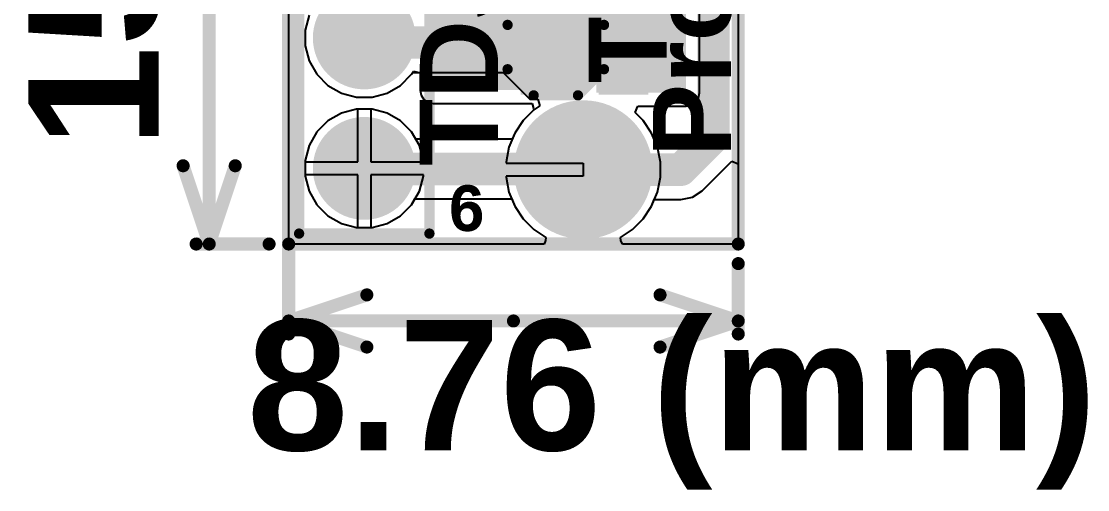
# Model space of a CAD drawing. Header units: millimetres. Extents: x -0.206 to 0.612, y -0.188 to 0.797.
# Drawn here: x -0.206 to 0.612, y -0.188 to 0.171 of the extents above; entities that cross this region are included whole.
import ezdxf

# ---------------------------------------------------------------- set-up
doc = ezdxf.new("R2010")
doc.units = ezdxf.units.MM
doc.header["$MEASUREMENT"] = 0
for name, color, linetype in [('BottomLayer', 5, 'Continuous'), ('BottomPaste', 16, 'Continuous'), ('BottomSolder', 6, 'Continuous'), ('Mechanical1', 6, 'Continuous'), ('Mechanical2', 216, 'Continuous'), ('MultiLayer', 9, 'Continuous'), ('PadHoleLayer', 156, 'Continuous'), ('TopLayer', 1, 'Continuous'), ('TopOverlay', 2, 'Continuous'), ('TopPaste', 8, 'Continuous'), ('TopSolder', 216, 'Continuous'), ('ViaHoleLayer', 16, 'Continuous')]:
    doc.layers.add(name, color=color, linetype=linetype)
doc.styles.add('Arial', font='', dxfattribs={"height": 0.2})
doc.styles.get('Arial').set_extended_font_data('Arial', bold=True)

# ---------------------------------------------------------------- blocks, each defined once
blk = doc.blocks.new('RES_0603_B_3')
at = {"layer": 'BottomLayer'}
for points in [[(-0.045, -0.0175), (-0.045, 0.0175), (-0.015, 0.0175), (-0.015, -0.0175)], [(0.015, -0.0175), (0.015, 0.0175), (0.045, 0.0175), (0.045, -0.0175)]]:
    blk.add_hatch(color=5, dxfattribs=at).paths.add_polyline_path(points)
at = {"layer": 'BottomPaste'}
for points in [[(-0.045, -0.0175), (-0.045, 0.0175), (-0.015, 0.0175), (-0.015, -0.0175)], [(0.015, -0.0175), (0.015, 0.0175), (0.045, 0.0175), (0.045, -0.0175)]]:
    blk.add_hatch(color=16, dxfattribs=at).paths.add_polyline_path(points)
at = {"layer": 'BottomSolder'}
for points in [[(-0.049, -0.0215), (-0.049, 0.0215), (-0.011, 0.0215), (-0.011, -0.0215)], [(0.011, -0.0215), (0.011, 0.0215), (0.049, 0.0215), (0.049, -0.0215)]]:
    blk.add_hatch(color=6, dxfattribs=at).paths.add_polyline_path(points)
blk = doc.blocks.new('HDR1X6_7')
at = {"layer": 'BottomLayer'}
blk.add_hatch(color=5, dxfattribs=at).paths.add_polyline_path([(-0.03543, 0.03543), (0.03543, 0.03543), (0.03543, -0.03543), (-0.03543, -0.03543)])
h = blk.add_hatch(color=5, dxfattribs=at)
edge = h.paths.add_edge_path()
edge.add_arc((0.1, 0), 0.03543, 0, 360)
h = blk.add_hatch(color=5, dxfattribs=at)
edge = h.paths.add_edge_path()
edge.add_arc((0.2, 0), 0.03543, 0, 360)
h = blk.add_hatch(color=5, dxfattribs=at)
edge = h.paths.add_edge_path()
edge.add_arc((0.3, 0), 0.03543, 0, 360)
h = blk.add_hatch(color=5, dxfattribs=at)
edge = h.paths.add_edge_path()
edge.add_arc((0.4, 0), 0.03543, 0, 360)
h = blk.add_hatch(color=5, dxfattribs=at)
edge = h.paths.add_edge_path()
edge.add_arc((0.5, 0), 0.03543, 0, 360)
at = {"layer": 'BottomSolder'}
blk.add_hatch(color=6, dxfattribs=at).paths.add_polyline_path([(-0.03943, 0.03943), (0.03943, 0.03943), (0.03943, -0.03943), (-0.03943, -0.03943)])
h = blk.add_hatch(color=6, dxfattribs=at)
edge = h.paths.add_edge_path()
edge.add_arc((0.1, 0), 0.03943, 0, 360)
h = blk.add_hatch(color=6, dxfattribs=at)
edge = h.paths.add_edge_path()
edge.add_arc((0.2, 0), 0.03943, 0, 360)
h = blk.add_hatch(color=6, dxfattribs=at)
edge = h.paths.add_edge_path()
edge.add_arc((0.3, 0), 0.03943, 0, 360)
h = blk.add_hatch(color=6, dxfattribs=at)
edge = h.paths.add_edge_path()
edge.add_arc((0.4, 0), 0.03943, 0, 360)
h = blk.add_hatch(color=6, dxfattribs=at)
edge = h.paths.add_edge_path()
edge.add_arc((0.5, 0), 0.03943, 0, 360)
at = {"layer": 'MultiLayer'}
blk.add_hatch(color=9, dxfattribs=at).paths.add_polyline_path([(-0.03543, 0.03543), (0.03543, 0.03543), (0.03543, -0.03543), (-0.03543, -0.03543)])
h = blk.add_hatch(color=9, dxfattribs=at)
edge = h.paths.add_edge_path()
edge.add_arc((0.1, 0), 0.03543, 0, 360)
h = blk.add_hatch(color=9, dxfattribs=at)
edge = h.paths.add_edge_path()
edge.add_arc((0.2, 0), 0.03543, 0, 360)
h = blk.add_hatch(color=9, dxfattribs=at)
edge = h.paths.add_edge_path()
edge.add_arc((0.3, 0), 0.03543, 0, 360)
h = blk.add_hatch(color=9, dxfattribs=at)
edge = h.paths.add_edge_path()
edge.add_arc((0.4, 0), 0.03543, 0, 360)
h = blk.add_hatch(color=9, dxfattribs=at)
edge = h.paths.add_edge_path()
edge.add_arc((0.5, 0), 0.03543, 0, 360)
at = {"layer": 'PadHoleLayer'}
h = blk.add_hatch(color=156, dxfattribs=at)
edge = h.paths.add_edge_path()
edge.add_arc((0, 0), 0.01772, 0, 360)
h = blk.add_hatch(color=156, dxfattribs=at)
edge = h.paths.add_edge_path()
edge.add_arc((0.1, 0), 0.01772, 0, 360)
h = blk.add_hatch(color=156, dxfattribs=at)
edge = h.paths.add_edge_path()
edge.add_arc((0.2, 0), 0.01772, 0, 360)
h = blk.add_hatch(color=156, dxfattribs=at)
edge = h.paths.add_edge_path()
edge.add_arc((0.3, 0), 0.01772, 0, 360)
h = blk.add_hatch(color=156, dxfattribs=at)
edge = h.paths.add_edge_path()
edge.add_arc((0.4, 0), 0.01772, 0, 360)
h = blk.add_hatch(color=156, dxfattribs=at)
edge = h.paths.add_edge_path()
edge.add_arc((0.5, 0), 0.01772, 0, 360)
at = {"layer": 'TopLayer'}
blk.add_hatch(color=1, dxfattribs=at).paths.add_polyline_path([(-0.03543, 0.03543), (0.03543, 0.03543), (0.03543, -0.03543), (-0.03543, -0.03543)])
h = blk.add_hatch(color=1, dxfattribs=at)
edge = h.paths.add_edge_path()
edge.add_arc((0.1, 0), 0.03543, 0, 360)
h = blk.add_hatch(color=1, dxfattribs=at)
edge = h.paths.add_edge_path()
edge.add_arc((0.2, 0), 0.03543, 0, 360)
h = blk.add_hatch(color=1, dxfattribs=at)
edge = h.paths.add_edge_path()
edge.add_arc((0.3, 0), 0.03543, 0, 360)
h = blk.add_hatch(color=1, dxfattribs=at)
edge = h.paths.add_edge_path()
edge.add_arc((0.4, 0), 0.03543, 0, 360)
h = blk.add_hatch(color=1, dxfattribs=at)
edge = h.paths.add_edge_path()
edge.add_arc((0.5, 0), 0.03543, 0, 360)
at = {"layer": 'TopSolder'}
blk.add_hatch(color=216, dxfattribs=at).paths.add_polyline_path([(-0.03943, 0.03943), (0.03943, 0.03943), (0.03943, -0.03943), (-0.03943, -0.03943)])
h = blk.add_hatch(color=216, dxfattribs=at)
edge = h.paths.add_edge_path()
edge.add_arc((0.1, 0), 0.03943, 0, 360)
h = blk.add_hatch(color=216, dxfattribs=at)
edge = h.paths.add_edge_path()
edge.add_arc((0.2, 0), 0.03943, 0, 360)
h = blk.add_hatch(color=216, dxfattribs=at)
edge = h.paths.add_edge_path()
edge.add_arc((0.3, 0), 0.03943, 0, 360)
h = blk.add_hatch(color=216, dxfattribs=at)
edge = h.paths.add_edge_path()
edge.add_arc((0.4, 0), 0.03943, 0, 360)
h = blk.add_hatch(color=216, dxfattribs=at)
edge = h.paths.add_edge_path()
edge.add_arc((0.5, 0), 0.03943, 0, 360)
at = {"layer": 'TopOverlay', "const_width": 0.00787}
for points in [[(-0.05, -0.05), (-0.05, 0.05)], [(0.55, 0.05), (-0.05, 0.05)], [(0.55, -0.05), (0.55, 0.05)], [(0.55, -0.05), (-0.05, -0.05)]]:
    blk.add_lwpolyline(points, dxfattribs=at)
at = {"layer": 'TopOverlay', "const_width": 0.00394}
for points in [[(-0.05197, 0.05, 1), (-0.04803, 0.05, 1)], [(-0.05197, 0.05, 1), (-0.04803, 0.05, 1)], [(0.54803, 0.05, 1), (0.55197, 0.05, 1)], [(0.54803, 0.05, 1), (0.55197, 0.05, 1)], [(-0.05197, -0.05, 1), (-0.04803, -0.05, 1)], [(-0.05197, -0.05, 1), (-0.04803, -0.05, 1)], [(0.54803, -0.05, 1), (0.55197, -0.05, 1)], [(0.54803, -0.05, 1), (0.55197, -0.05, 1)]]:
    blk.add_lwpolyline(points, format="xyb", close=True, dxfattribs=at)
blk = doc.blocks.new('TEST_POINT_8')
at = {"layer": 'TopLayer'}
blk.add_hatch(color=1, dxfattribs=at).paths.add_polyline_path([(0.015, 0.03), (-0.015, 0.03), (-0.03, 0.015), (-0.03, -0.015), (-0.015, -0.03), (0.015, -0.03), (0.03, -0.015), (0.03, 0.015)])
at = {"layer": 'TopPaste'}
blk.add_hatch(color=8, dxfattribs=at).paths.add_polyline_path([(0.015, 0.03), (-0.015, 0.03), (-0.03, 0.015), (-0.03, -0.015), (-0.015, -0.03), (0.015, -0.03), (0.03, -0.015), (0.03, 0.015)])
at = {"layer": 'TopSolder'}
blk.add_hatch(color=216, dxfattribs=at).paths.add_polyline_path([(0.017, 0.034), (-0.017, 0.034), (-0.034, 0.017), (-0.034, -0.017), (-0.017, -0.034), (0.017, -0.034), (0.034, -0.017), (0.034, 0.017)])
at = {"layer": 'TopOverlay', "const_width": 0.00787}
for points in [[(-0.037, 0.017), (-0.017, 0.037)], [(-0.017, 0.037), (0.017, 0.037)], [(-0.017, 0.037), (0.017, 0.037)], [(0.017, 0.037), (0.037, 0.017)], [(-0.037, -0.017), (-0.037, 0.017)], [(0.037, -0.017), (0.037, 0.017)], [(-0.037, -0.017), (-0.017, -0.037)], [(0.017, -0.037), (0.037, -0.017)], [(-0.017, -0.037), (0.017, -0.037)], [(-0.017, -0.037), (0.017, -0.037)]]:
    blk.add_lwpolyline(points, dxfattribs=at)
at = {"layer": 'TopOverlay', "const_width": 0.00394}
for points in [[(-0.01897, 0.037, 1), (-0.01503, 0.037, 1)], [(-0.01897, 0.037, 1), (-0.01503, 0.037, 1)], [(-0.01897, 0.037, 1), (-0.01503, 0.037, 1)], [(0.01503, 0.037, 1), (0.01897, 0.037, 1)], [(0.01503, 0.037, 1), (0.01897, 0.037, 1)], [(0.01503, 0.037, 1), (0.01897, 0.037, 1)], [(-0.03897, 0.017, 1), (-0.03503, 0.017, 1)], [(-0.03897, 0.017, 1), (-0.03503, 0.017, 1)], [(0.03503, 0.017, 1), (0.03897, 0.017, 1)], [(0.03503, 0.017, 1), (0.03897, 0.017, 1)], [(-0.03897, -0.017, 1), (-0.03503, -0.017, 1)], [(-0.03897, -0.017, 1), (-0.03503, -0.017, 1)], [(0.03503, -0.017, 1), (0.03897, -0.017, 1)], [(0.03503, -0.017, 1), (0.03897, -0.017, 1)], [(-0.01897, -0.037, 1), (-0.01503, -0.037, 1)], [(-0.01897, -0.037, 1), (-0.01503, -0.037, 1)], [(-0.01897, -0.037, 1), (-0.01503, -0.037, 1)], [(0.01503, -0.037, 1), (0.01897, -0.037, 1)], [(0.01503, -0.037, 1), (0.01897, -0.037, 1)], [(0.01503, -0.037, 1), (0.01897, -0.037, 1)]]:
    blk.add_lwpolyline(points, format="xyb", close=True, dxfattribs=at)

msp = doc.modelspace()

# ---------------------------------------------------------------- hatches: boundary and pattern name
at = {"layer": 'BottomLayer'}
for points in [[(0.213, 0.224), (0.11, 0.224), (0.11, 0.118), (0.213, 0.118)], [(0.235, 0.18), (0.235, 0.116), (0.304, 0.116), (0.304, 0.18)]]:
    msp.add_hatch(color=5, dxfattribs=at).paths.add_polyline_path(points)
h = msp.add_hatch(color=5, dxfattribs=at)
edge = h.paths.add_edge_path()
edge.add_arc((0.287, 0.151), 0.01181, 0, 360)
h = msp.add_hatch(color=5, dxfattribs=at)
edge = h.paths.add_edge_path()
edge.add_arc((0.225, 0.057), 0.04921, 0, 360)
at = {"layer": 'BottomSolder'}
h = msp.add_hatch(color=6, dxfattribs=at)
edge = h.paths.add_edge_path()
edge.add_arc((0.225, 0.057), 0.05321, 0, 360)
at = {"layer": 'MultiLayer'}
h = msp.add_hatch(color=9, dxfattribs=at)
edge = h.paths.add_edge_path()
edge.add_arc((0.225, 0.057), 0.04921, 0, 360)
at = {"layer": 'PadHoleLayer'}
h = msp.add_hatch(color=156, dxfattribs=at)
edge = h.paths.add_edge_path()
edge.add_arc((0.225, 0.057), 0.03937, 0, 360)
at = {"layer": 'TopLayer'}
h = msp.add_hatch(color=1, dxfattribs=at)
edge = h.paths.add_edge_path()
edge.add_arc((0.287, 0.151), 0.01181, 0, 360)
h = msp.add_hatch(color=1, dxfattribs=at)
edge = h.paths.add_edge_path()
edge.add_arc((0.225, 0.057), 0.04921, 0, 360)
at = {"layer": 'TopSolder'}
h = msp.add_hatch(color=216, dxfattribs=at)
edge = h.paths.add_edge_path()
edge.add_arc((0.225, 0.057), 0.05321, 0, 360)
at = {"layer": 'ViaHoleLayer'}
h = msp.add_hatch(color=16, dxfattribs=at)
edge = h.paths.add_edge_path()
edge.add_arc((0.287, 0.151), 0.00591, 0, 360)

# ---------------------------------------------------------------- linework, layer by layer
at = {"layer": 'BottomLayer'}
for p, q in [((-0.001, 0), (-0.001, 0.616)), ((0.344, 0.19797), (0.344, 0)), ((0.01466, 0.17554), (0.01157, 0.16398)), ((0.3142, 0.116), (0.3142, 0.18)), ((0.01157, 0.16398), (0.01157, 0.15202)), ((0.01157, 0.15202), (0.01466, 0.14046)), ((0.01466, 0.14046), (0.02064, 0.1301)), ((0.09336, 0.1301), (0.0948, 0.13261)), ((0.0948, 0.13261), (0.0998, 0.13127)), ((0.0998, 0.13127), (0.0998, 0.118)), ((0.02064, 0.1301), (0.0291, 0.12164)), ((0.0849, 0.12164), (0.09336, 0.1301)), ((0.0291, 0.12164), (0.03946, 0.11566)), ((0.03946, 0.11566), (0.05102, 0.11257)), ((0.06298, 0.11257), (0.07454, 0.11566)), ((0.07454, 0.11566), (0.0849, 0.12164)), ((0.0998, 0.118), (0.10058, 0.1141)), ((0.31342, 0.1121), (0.3142, 0.116)), ((0.05102, 0.11257), (0.06298, 0.11257)), ((0.10058, 0.1141), (0.10279, 0.11079)), ((0.10279, 0.11079), (0.1061, 0.10858)), ((0.1061, 0.10858), (0.11, 0.1078)), ((0.11, 0.1078), (0.18584, 0.1078)), ((0.18584, 0.1078), (0.187, 0.10398)), ((0.304, 0.1058), (0.3079, 0.10658)), ((0.3079, 0.10658), (0.31121, 0.10879)), ((0.31121, 0.10879), (0.31342, 0.1121)), ((0.03946, 0.10034), (0.0291, 0.09436)), ((0.05102, 0.10343), (0.03946, 0.10034)), ((0.06298, 0.10343), (0.05102, 0.10343)), ((0.07454, 0.10034), (0.06298, 0.10343)), ((0.0849, 0.09436), (0.07454, 0.10034)), ((0.18706, 0.1028), (0.17901, 0.09475)), ((0.187, 0.10398), (0.18706, 0.1028)), ((0.26494, 0.1008), (0.26701, 0.1058)), ((0.27099, 0.09475), (0.26494, 0.1008)), ((0.26701, 0.1058), (0.304, 0.1058)), ((0.0291, 0.09436), (0.02064, 0.0859)), ((0.09336, 0.0859), (0.0849, 0.09436)), ((0.17901, 0.09475), (0.17253, 0.08505)), ((0.27747, 0.08505), (0.27099, 0.09475)), ((0.02064, 0.0859), (0.01466, 0.07554)), ((0.09651, 0.08044), (0.09336, 0.0859)), ((0.17253, 0.08505), (0.17062, 0.08044)), ((0.28194, 0.07427), (0.27747, 0.08505)), ((0.01466, 0.07554), (0.01157, 0.06398)), ((0.17062, 0.08044), (0.09651, 0.08044)), ((0.28421, 0.06283), (0.28194, 0.07427)), ((0.01157, 0.06398), (0.01157, 0.05202)), ((0.28421, 0.05117), (0.28421, 0.06283)), ((0.01157, 0.05202), (0.01466, 0.04046)), ((0.28194, 0.03973), (0.28421, 0.05117)), ((0.01466, 0.04046), (0.02064, 0.0301)), ((0.09336, 0.0301), (0.09593, 0.03456)), ((0.09593, 0.03456), (0.1702, 0.03456)), ((0.1702, 0.03456), (0.17253, 0.02895)), ((0.27747, 0.02895), (0.28194, 0.03973)), ((0.02064, 0.0301), (0.0291, 0.02164)), ((0.0849, 0.02164), (0.09336, 0.0301)), ((0.17253, 0.02895), (0.17901, 0.01925)), ((0.27099, 0.01925), (0.27747, 0.02895)), ((0.0291, 0.02164), (0.03946, 0.01566)), ((0.07454, 0.01566), (0.0849, 0.02164)), ((0.17901, 0.01925), (0.18725, 0.01101)), ((0.26275, 0.01101), (0.27099, 0.01925)), ((0.03946, 0.01566), (0.05102, 0.01257)), ((0.05102, 0.01257), (0.06298, 0.01257)), ((0.06298, 0.01257), (0.07454, 0.01566)), ((0.18725, 0.01101), (0.19624, 0.005)), ((0.25376, 0.005), (0.26275, 0.01101)), ((0.19495, 0), (-0.001, 0)), ((0.19615, 0.00271), (0.19495, 0)), ((0.19624, 0.005), (0.19615, 0.00271)), ((0.25385, 0.00271), (0.25376, 0.005)), ((0.25505, 0), (0.25385, 0.00271)), ((0.344, 0), (0.25505, 0))]:
    msp.add_line(p, q, dxfattribs=at)
at = {"layer": 'BottomLayer', "const_width": 0.025}
for points in [[(0.057, 0.058), (0.0575, 0.0575)], [(0.0575, 0.0575), (0.2245, 0.0575)], [(0.2245, 0.0575), (0.225, 0.057)]]:
    msp.add_lwpolyline(points, dxfattribs=at)
at = {"layer": 'BottomLayer', "const_width": 0.0125}
for points in [[(0.05075, 0.058, 1), (0.06325, 0.058, 1)], [(0.05125, 0.0575, 1), (0.06375, 0.0575, 1)], [(0.05125, 0.0575, 1), (0.06375, 0.0575, 1)], [(0.21825, 0.0575, 1), (0.23075, 0.0575, 1)], [(0.21825, 0.0575, 1), (0.23075, 0.0575, 1)], [(0.21875, 0.057, 1), (0.23125, 0.057, 1)]]:
    msp.add_lwpolyline(points, format="xyb", close=True, dxfattribs=at)
at = {"layer": 'Mechanical1', "const_width": 0.01}
for points in [[(-0.062, 0), (-0.062, 0.308)], [(-0.082, 0.06), (-0.062, 0)], [(-0.062, 0), (-0.042, 0.06)], [(-0.072, 0), (-0.016, 0)], [(-0.001, -0.069), (-0.001, 0)], [(0.344, -0.069), (0.344, -0.015)], [(-0.001, -0.059), (0.059, -0.039)], [(0.284, -0.039), (0.344, -0.059)], [(-0.001, -0.059), (0.059, -0.079)], [(-0.001, -0.059), (0.1715, -0.059)], [(0.1715, -0.059), (0.344, -0.059)], [(0.284, -0.079), (0.344, -0.059)]]:
    msp.add_lwpolyline(points, dxfattribs=at)
at = {"layer": 'Mechanical1', "const_width": 0.005}
for points in [[(-0.0845, 0.06, 1), (-0.0795, 0.06, 1)], [(-0.0445, 0.06, 1), (-0.0395, 0.06, 1)], [(-0.0745, 0, 1), (-0.0695, 0, 1)], [(-0.0645, 0, 1), (-0.0595, 0, 1)], [(-0.0645, 0, 1), (-0.0595, 0, 1)], [(-0.0645, 0, 1), (-0.0595, 0, 1)], [(-0.0185, 0, 1), (-0.0135, 0, 1)], [(-0.0035, 0, 1), (0.0015, 0, 1)], [(0.3415, -0.015, 1), (0.3465, -0.015, 1)], [(0.0565, -0.039, 1), (0.0615, -0.039, 1)], [(0.2815, -0.039, 1), (0.2865, -0.039, 1)], [(-0.0035, -0.059, 1), (0.0015, -0.059, 1)], [(-0.0035, -0.059, 1), (0.0015, -0.059, 1)], [(-0.0035, -0.059, 1), (0.0015, -0.059, 1)], [(0.169, -0.059, 1), (0.174, -0.059, 1)], [(0.169, -0.059, 1), (0.174, -0.059, 1)], [(0.3415, -0.059, 1), (0.3465, -0.059, 1)], [(0.3415, -0.059, 1), (0.3465, -0.059, 1)], [(0.3415, -0.059, 1), (0.3465, -0.059, 1)], [(-0.0035, -0.069, 1), (0.0015, -0.069, 1)], [(0.3415, -0.069, 1), (0.3465, -0.069, 1)], [(0.0565, -0.079, 1), (0.0615, -0.079, 1)], [(0.2815, -0.079, 1), (0.2865, -0.079, 1)]]:
    msp.add_lwpolyline(points, format="xyb", close=True, dxfattribs=at)
at = {"layer": 'Mechanical2', "const_width": 0.01}
for points in [[(-0.001, 0), (-0.001, 0.616)], [(0.344, 0), (0.344, 0.616)], [(-0.001, 0), (0.344, 0)]]:
    msp.add_lwpolyline(points, dxfattribs=at)
at = {"layer": 'Mechanical2', "const_width": 0.005}
for points in [[(-0.0035, 0, 1), (0.0015, 0, 1)], [(-0.0035, 0, 1), (0.0015, 0, 1)], [(0.3415, 0, 1), (0.3465, 0, 1)], [(0.3415, 0, 1), (0.3465, 0, 1)]]:
    msp.add_lwpolyline(points, format="xyb", close=True, dxfattribs=at)
at = {"layer": 'TopLayer'}
for p, q in [((-0.001, 0), (-0.001, 0.616)), ((0.01466, 0.17554), (0.01157, 0.16398)), ((0.01157, 0.16398), (0.01157, 0.15202)), ((0.01157, 0.15202), (0.01466, 0.14046)), ((0.01466, 0.14046), (0.02064, 0.1301)), ((0.09336, 0.1301), (0.0942, 0.13156)), ((0.0942, 0.13156), (0.164, 0.13156)), ((0.164, 0.13156), (0.164, 0.131)), ((0.164, 0.131), (0.184, 0.111)), ((0.02064, 0.1301), (0.0291, 0.12164)), ((0.0849, 0.12164), (0.09336, 0.1301)), ((0.0291, 0.12164), (0.03946, 0.11566)), ((0.03946, 0.11566), (0.05102, 0.11257)), ((0.06298, 0.11257), (0.07454, 0.11566)), ((0.07454, 0.11566), (0.0849, 0.12164)), ((0.05102, 0.11257), (0.06298, 0.11257)), ((0.184, 0.111), (0.19024, 0.111)), ((0.19024, 0.111), (0.19175, 0.106)), ((0.03946, 0.10034), (0.0291, 0.09436)), ((0.05102, 0.10343), (0.03946, 0.10034)), ((0.052, 0.10343), (0.05102, 0.10343)), ((0.052, 0.063), (0.052, 0.10343)), ((0.06298, 0.10343), (0.062, 0.10343)), ((0.062, 0.10343), (0.062, 0.063)), ((0.07454, 0.10034), (0.06298, 0.10343)), ((0.0849, 0.09436), (0.07454, 0.10034)), ((0.18725, 0.10299), (0.17901, 0.09475)), ((0.19175, 0.106), (0.18725, 0.10299)), ((0.0291, 0.09436), (0.02064, 0.0859)), ((0.09336, 0.0859), (0.0849, 0.09436)), ((0.17901, 0.09475), (0.17253, 0.08505)), ((0.02064, 0.0859), (0.01466, 0.07554)), ((0.09934, 0.07554), (0.09336, 0.0859)), ((0.17253, 0.08505), (0.16806, 0.07427)), ((0.01466, 0.07554), (0.01157, 0.06398)), ((0.10243, 0.06398), (0.09934, 0.07554)), ((0.16806, 0.07427), (0.16579, 0.06283)), ((0.01157, 0.06398), (0.01157, 0.063)), ((0.01157, 0.063), (0.052, 0.063)), ((0.062, 0.063), (0.10243, 0.063)), ((0.10243, 0.063), (0.10243, 0.06398)), ((0.16579, 0.06283), (0.16579, 0.062)), ((0.16579, 0.062), (0.225, 0.062)), ((0.225, 0.062), (0.225, 0.052)), ((0.31622, 0.04078), (0.339, 0.06356)), ((0.339, 0.06356), (0.344, 0.06149)), ((0.344, 0.06149), (0.344, 0)), ((0.052, 0.053), (0.01157, 0.053)), ((0.01157, 0.053), (0.01157, 0.05202)), ((0.01157, 0.05202), (0.01466, 0.04046)), ((0.052, 0.01257), (0.052, 0.053)), ((0.10243, 0.053), (0.062, 0.053)), ((0.062, 0.053), (0.062, 0.01257)), ((0.09934, 0.04046), (0.10243, 0.05202)), ((0.10243, 0.05202), (0.10243, 0.053)), ((0.225, 0.052), (0.16579, 0.052)), ((0.16579, 0.052), (0.16579, 0.05117)), ((0.16579, 0.05117), (0.16806, 0.03973)), ((0.01466, 0.04046), (0.02064, 0.0301)), ((0.09336, 0.0301), (0.09934, 0.04046)), ((0.16806, 0.03973), (0.17253, 0.02895)), ((0.27747, 0.02895), (0.27959, 0.03406)), ((0.27959, 0.03406), (0.3, 0.03406)), ((0.3, 0.03406), (0.30878, 0.03581)), ((0.30878, 0.03581), (0.31622, 0.04078)), ((0.02064, 0.0301), (0.0291, 0.02164)), ((0.0849, 0.02164), (0.09336, 0.0301)), ((0.17253, 0.02895), (0.17901, 0.01925)), ((0.27099, 0.01925), (0.27747, 0.02895)), ((0.0291, 0.02164), (0.03946, 0.01566)), ((0.07454, 0.01566), (0.0849, 0.02164)), ((0.17901, 0.01925), (0.18725, 0.01101)), ((0.26275, 0.01101), (0.27099, 0.01925)), ((0.03946, 0.01566), (0.05102, 0.01257)), ((0.05102, 0.01257), (0.052, 0.01257)), ((0.062, 0.01257), (0.06298, 0.01257)), ((0.06298, 0.01257), (0.07454, 0.01566)), ((0.18725, 0.01101), (0.19624, 0.005)), ((0.25376, 0.005), (0.26275, 0.01101)), ((0.19495, 0), (-0.001, 0)), ((0.19615, 0.00271), (0.19495, 0)), ((0.19624, 0.005), (0.19615, 0.00271)), ((0.25385, 0.00271), (0.25376, 0.005)), ((0.25505, 0), (0.25385, 0.00271)), ((0.344, 0), (0.25505, 0))]:
    msp.add_line(p, q, dxfattribs=at)
at = {"layer": 'TopLayer', "const_width": 0.025}
for points in [[(0.325, 0.082), (0.325, 0.48286)], [(0.057, 0.158), (0.0605, 0.1545)], [(0.0605, 0.1545), (0.2005, 0.1545)], [(0.2005, 0.1545), (0.204, 0.151)], [(0.204, 0.151), (0.287, 0.151)], [(0.3, 0.057), (0.325, 0.082)], [(0.225, 0.057), (0.3, 0.057)]]:
    msp.add_lwpolyline(points, dxfattribs=at)
at = {"layer": 'TopLayer', "const_width": 0.0125}
for points in [[(0.05075, 0.158, 1), (0.06325, 0.158, 1)], [(0.05425, 0.1545, 1), (0.06675, 0.1545, 1)], [(0.05425, 0.1545, 1), (0.06675, 0.1545, 1)], [(0.19425, 0.1545, 1), (0.20675, 0.1545, 1)], [(0.19425, 0.1545, 1), (0.20675, 0.1545, 1)], [(0.19775, 0.151, 1), (0.21025, 0.151, 1)], [(0.19775, 0.151, 1), (0.21025, 0.151, 1)], [(0.28075, 0.151, 1), (0.29325, 0.151, 1)], [(0.31875, 0.082, 1), (0.33125, 0.082, 1)], [(0.31875, 0.082, 1), (0.33125, 0.082, 1)], [(0.21875, 0.057, 1), (0.23125, 0.057, 1)], [(0.29375, 0.057, 1), (0.30625, 0.057, 1)], [(0.29375, 0.057, 1), (0.30625, 0.057, 1)]]:
    msp.add_lwpolyline(points, format="xyb", close=True, dxfattribs=at)

# ---------------------------------------------------------------- block references
at = {"rotation": 270}
msp.add_blockref('HDR1X6_7', (0.057, 0.558), dxfattribs=at)
for name, p in [('TEST_POINT_8', (0.204, 0.151)), ('RES_0603_B_3', (0.226, 0.136))]:
    msp.add_blockref(name, p)

# ---------------------------------------------------------------- texts
at = {"layer": 'Mechanical1', "style": 'Arial'}
msp.add_text('15.65 (mm)', height=0.1, rotation=90, dxfattribs=at).set_placement((-0.10084, 0.074))
msp.add_text('8.76 (mm)', height=0.1, dxfattribs=at).set_placement((-0.033, -0.15816))
at = {"layer": 'TopOverlay', "style": 'Arial'}
for s, p in [('TDS Header', (0.15964, 0.06)), ('Probes', (0.33852, 0.06683)), ('TDS', (0.28919, 0.12332))]:
    msp.add_text(s, height=0.06, rotation=90, dxfattribs=at).set_placement(p)
msp.add_text('6', height=0.035, dxfattribs=at).set_placement((0.122, 0.01))

doc.saveas('drawing.dxf')
